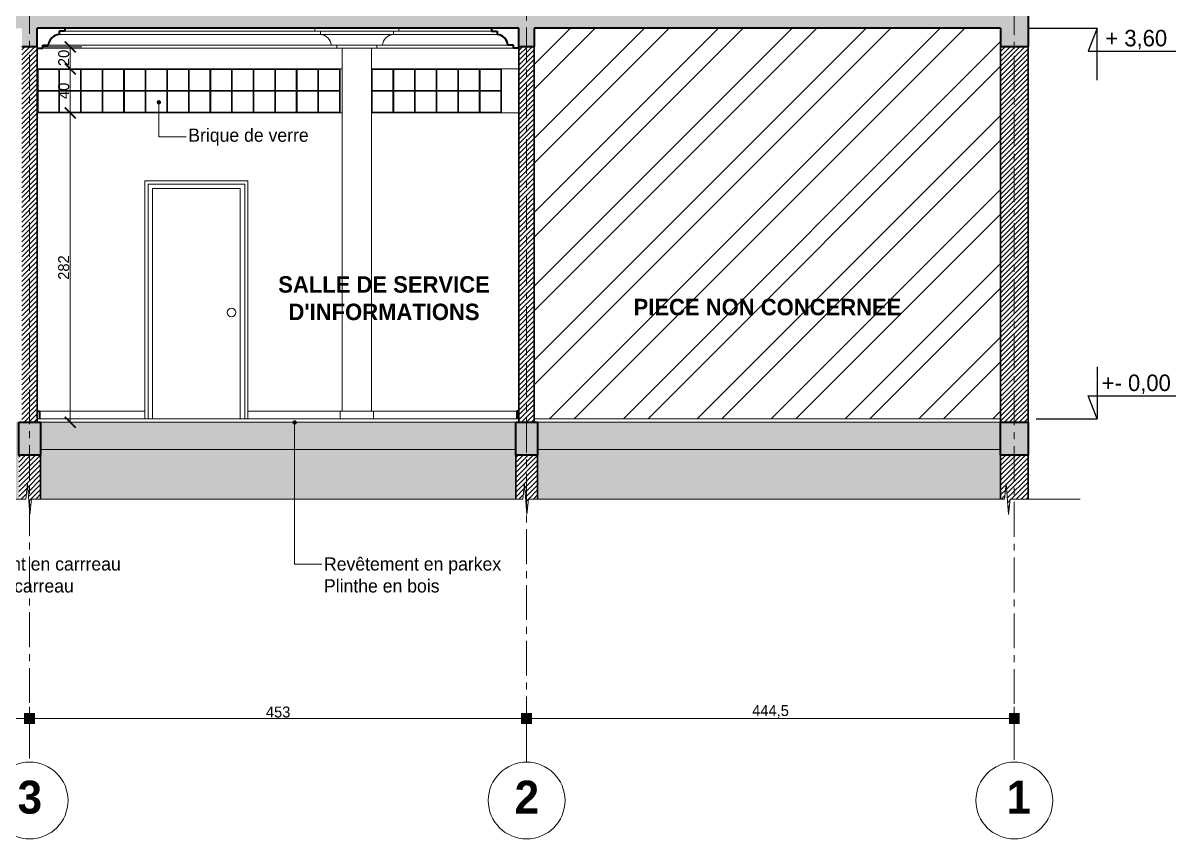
# Model space of a CAD drawing. Header units: centimetres. Extents: x -15293 to 11572, y -4790 to 2619.
# Drawn here: x 8109 to 9160, y -70 to 673 of the extents above; entities that cross this region are included whole.
import ezdxf
from ezdxf import colors
from ezdxf.entities.mleader import LeaderData, LeaderLine
from ezdxf.math import Vec2, Vec3

# ---------------------------------------------------------------- set-up
doc = ezdxf.new("R2010")
doc.units = ezdxf.units.CM
doc.linetypes.add('Axe', pattern=[1093.611073, 529.166651, -211.666656, 141.111112, -211.666656])
doc.linetypes.add('CENTER', pattern=[50.8, 31.75, -6.35, 6.35, -6.35])
doc.layers.get('0').update_dxf_attribs({"lineweight": 0})
for name, color, linetype, lineweight in [('Symbole de rupture', 6, 'Continuous', 0), ('TSJ_MENUISERIE', 150, 'Continuous', 15), ('TSJ_MUR', 1, 'Continuous', 30), ('TSJ_VUE', 5, 'Continuous', 13)]:
    doc.layers.add(name, color=color, linetype=linetype, lineweight=lineweight)
for name, color, linetype, lineweight, true_color in [('TSJ_AXE', 7, 'CENTER', 0, 0xb80000), ('TSJ_COUPE', 7, 'Continuous', 35, 0xff4747), ('TSJ_HACHURE', 7, 'Axe', 0, 0x969696)]:
    doc.layers.add(name, color=color, linetype=linetype, lineweight=lineweight, true_color=true_color)
doc.layers.add('TSJ_COTATION', color=144, linetype='Continuous')
doc.layers.add('TSJ_TEXTE', color=6, linetype='Continuous')
doc.styles.get("Standard").update_dxf_attribs({"font": 'GOTHIC.TTF'})
doc.dimstyles.new('Axe cotation', dxfattribs={"dimtxt": 10, "dimasz": 10, "dimexe": 10.625, "dimexo": 5, "dimtad": 1, "dimtxsty": 'Standard', "dimblk": 'BOXFILLED', "dimcen": 8, "dimadec": 0, "dimazin": 0, "dimtfac": 1, "dimtmove": 0, "dimatfit": 3, "dimldrblk": 'BOXFILLED', "dimfxl": 1, "dimlwd": 9, "dimlwe": 9, "dimarcsym": 0})
doc.dimstyles.new('ISO-25', dxfattribs={"dimtxt": 10, "dimasz": 10, "dimexe": 10.625, "dimexo": 5, "dimtad": 1, "dimtxsty": 'Standard', "dimblk": 'ARCHTICK', "dimcen": 8, "dimadec": 0, "dimazin": 0, "dimtfac": 1, "dimtmove": 0, "dimatfit": 3, "dimldrblk": 'ARCHTICK', "dimfxl": 25, "dimfxlon": 1, "dimlwd": 9, "dimlwe": 9, "dimarcsym": 0})

# ---------------------------------------------------------------- blocks, each defined once
blk = doc.blocks.new('Marque de rupture')
at = {"layer": 'Symbole de rupture', "lineweight": 20}
for p, q in [((0, -3.6), (0, 20.4)), ((0, -3.6), (-14.1, -5.1)), ((14.1, -7.1), (-14.1, -5.1)), ((0, -8.6), (14.1, -7.1)), ((0, -8.6), (0, -32.6))]:
    blk.add_line(p, q, dxfattribs=at)
blk = doc.blocks.new('_ArchTick')
at = {"color": 0, "linetype": 'ByBlock', "const_width": 0.15}
blk.add_lwpolyline([(-0.5, -0.5), (0.5, 0.5)], dxfattribs=at)
blk = doc.blocks.new('*D173')
at = {"layer": 'Defpoints', "color": 0, "transparency": 16777216}
for p in [(8122.4, 651.4), (8122.4, 631.4), (8152.4, 631.4)]:
    blk.add_point(p, dxfattribs=at)
at = {"layer": 'TSJ_COTATION', "color": 0, "lineweight": 9, "transparency": 16777216}
for p, q in [((8127.4, 651.4), (8163, 651.4)), ((8152.4, 651.4), (8152.4, 631.4)), ((8127.4, 631.4), (8163, 631.4))]:
    blk.add_line(p, q, dxfattribs=at)
at = {"layer": 'TSJ_COTATION', "color": 0, "lineweight": 9, "transparency": 16777216, "xscale": 10, "yscale": 10, "zscale": 10}
for p, rotation in [((8152.4, 651.4), 90), ((8152.4, 631.4), 270)]:
    blk.add_blockref('_ArchTick', p, dxfattribs=dict(at, rotation=rotation))
at = {"layer": 'TSJ_COTATION', "color": 0, "transparency": 16777216, "insert": (8146.5, 641.4), "char_height": 10, "attachment_point": 5, "rotation": 90}
blk.add_mtext('20', dxfattribs=at)
blk = doc.blocks.new('*D174')
at = {"layer": 'Defpoints', "color": 0, "transparency": 16777216}
for p in [(8122.4, 631.4), (8122.4, 591.4), (8152.4, 591.4)]:
    blk.add_point(p, dxfattribs=at)
at = {"layer": 'TSJ_COTATION', "color": 0, "lineweight": 9, "transparency": 16777216}
for p, q in [((8127.4, 631.4), (8163, 631.4)), ((8152.4, 631.4), (8152.4, 591.4)), ((8127.4, 591.4), (8163, 591.4))]:
    blk.add_line(p, q, dxfattribs=at)
at = {"layer": 'TSJ_COTATION', "color": 0, "lineweight": 9, "transparency": 16777216, "xscale": 10, "yscale": 10, "zscale": 10}
for p, rotation in [((8152.4, 631.4), 90), ((8152.4, 591.4), 270)]:
    blk.add_blockref('_ArchTick', p, dxfattribs=dict(at, rotation=rotation))
at = {"layer": 'TSJ_COTATION', "color": 0, "transparency": 16777216, "insert": (8146.5, 611.4), "char_height": 10, "attachment_point": 5, "rotation": 90}
blk.add_mtext('40', dxfattribs=at)
blk = doc.blocks.new('*D175')
at = {"layer": 'Defpoints', "color": 0, "transparency": 16777216}
for p in [(8122.4, 591.4), (8122.4, 309.4), (8152.4, 309.4)]:
    blk.add_point(p, dxfattribs=at)
at = {"layer": 'TSJ_COTATION', "color": 0, "lineweight": 9, "transparency": 16777216}
for p, q in [((8127.4, 591.4), (8163, 591.4)), ((8152.4, 591.4), (8152.4, 309.4)), ((8127.4, 309.4), (8163, 309.4))]:
    blk.add_line(p, q, dxfattribs=at)
at = {"layer": 'TSJ_COTATION', "color": 0, "lineweight": 9, "transparency": 16777216, "xscale": 10, "yscale": 10, "zscale": 10}
for p, rotation in [((8152.4, 591.4), 90), ((8152.4, 309.4), 270)]:
    blk.add_blockref('_ArchTick', p, dxfattribs=dict(at, rotation=rotation))
at = {"layer": 'TSJ_COTATION', "color": 0, "transparency": 16777216, "insert": (8146.5, 450.4), "char_height": 10, "attachment_point": 5, "rotation": 90}
blk.add_mtext('282', dxfattribs=at)
blk = doc.blocks.new('_Dot')
at = {"color": 0, "linetype": 'ByBlock', "lineweight": -2}
blk.add_line((-0.5, 0), (-1, 0), dxfattribs=at)
at = {"color": 0, "linetype": 'ByBlock', "const_width": 0.5}
blk.add_lwpolyline([(-0.25, 0, 1), (0.25, 0, 1)], format="xyb", close=True, dxfattribs=at)
blk = doc.blocks.new('_BoxFilled')
at = {"color": 0, "linetype": 'ByBlock', "lineweight": -2}
blk.add_line((-0.5, 0), (-1, 0), dxfattribs=at)
at = {"color": 0, "linetype": 'ByBlock'}
blk.add_solid([(-0.5, 0.5), (0.5, 0.5), (-0.5, -0.5), (0.5, -0.5)], dxfattribs=at)
blk = doc.blocks.new('*D397')
at = {"layer": 'Defpoints', "color": 0, "linetype": 'ByBlock', "transparency": 16777216}
for p in [(8568.4, 39.4), (8568.4, -0.3), (9012.9, -0.3)]:
    blk.add_point(p, dxfattribs=at)
at = {"layer": 'TSJ_AXE', "color": 0, "linetype": 'ByBlock', "lineweight": 9, "transparency": 16777216}
for p, q in [((8568.4, 4.7), (8568.4, 50.1)), ((9012.9, 4.7), (9012.9, 50.1)), ((9002.9, 39.4), (8578.4, 39.4))]:
    blk.add_line(p, q, dxfattribs=at)
at = {"layer": 'TSJ_AXE', "color": 0, "linetype": 'ByBlock', "lineweight": 9, "transparency": 16777216, "xscale": 10, "yscale": 10, "zscale": 10, "rotation": 180}
blk.add_blockref('_BoxFilled', (8568.4, 39.4), dxfattribs=at)
at = {"layer": 'TSJ_AXE', "color": 0, "linetype": 'ByBlock', "lineweight": 9, "transparency": 16777216, "xscale": 10, "yscale": 10, "zscale": 10}
blk.add_blockref('_BoxFilled', (9012.9, 39.4), dxfattribs=at)
at = {"layer": 'TSJ_AXE', "color": 0, "linetype": 'ByBlock', "transparency": 16777216, "insert": (8790.7, 45.8), "char_height": 10, "attachment_point": 5}
blk.add_mtext('444,5', dxfattribs=at)
blk = doc.blocks.new('*D398')
at = {"layer": 'Defpoints', "color": 0, "linetype": 'ByBlock', "transparency": 16777216}
for p in [(8115.4, 39.4), (8115.4, -0.3), (8568.4, -0.3)]:
    blk.add_point(p, dxfattribs=at)
at = {"layer": 'TSJ_AXE', "color": 0, "linetype": 'ByBlock', "lineweight": 9, "transparency": 16777216}
for p, q in [((8115.4, 4.7), (8115.4, 50.1)), ((8568.4, 4.7), (8568.4, 50.1)), ((8558.4, 39.4), (8125.4, 39.4))]:
    blk.add_line(p, q, dxfattribs=at)
at = {"layer": 'TSJ_AXE', "color": 0, "linetype": 'ByBlock', "lineweight": 9, "transparency": 16777216, "xscale": 10, "yscale": 10, "zscale": 10, "rotation": 180}
blk.add_blockref('_BoxFilled', (8115.4, 39.4), dxfattribs=at)
at = {"layer": 'TSJ_AXE', "color": 0, "linetype": 'ByBlock', "lineweight": 9, "transparency": 16777216, "xscale": 10, "yscale": 10, "zscale": 10}
blk.add_blockref('_BoxFilled', (8568.4, 39.4), dxfattribs=at)
at = {"layer": 'TSJ_AXE', "color": 0, "linetype": 'ByBlock', "transparency": 16777216, "insert": (8341.9, 45.3), "char_height": 10, "attachment_point": 5}
blk.add_mtext('453', dxfattribs=at)
blk = doc.blocks.new('*D399')
at = {"layer": 'Defpoints', "color": 0, "linetype": 'ByBlock', "transparency": 16777216}
for p in [(7818.4, 39.4), (7818.4, -0.3), (8115.4, -0.3)]:
    blk.add_point(p, dxfattribs=at)
at = {"layer": 'TSJ_AXE', "color": 0, "linetype": 'ByBlock', "lineweight": 9, "transparency": 16777216}
for p, q in [((7818.4, 4.7), (7818.4, 50.1)), ((8115.4, 4.7), (8115.4, 50.1)), ((8105.4, 39.4), (7828.4, 39.4))]:
    blk.add_line(p, q, dxfattribs=at)
at = {"layer": 'TSJ_AXE', "color": 0, "linetype": 'ByBlock', "lineweight": 9, "transparency": 16777216, "xscale": 10, "yscale": 10, "zscale": 10, "rotation": 180}
blk.add_blockref('_BoxFilled', (7818.4, 39.4), dxfattribs=at)
at = {"layer": 'TSJ_AXE', "color": 0, "linetype": 'ByBlock', "lineweight": 9, "transparency": 16777216, "xscale": 10, "yscale": 10, "zscale": 10}
blk.add_blockref('_BoxFilled', (8115.4, 39.4), dxfattribs=at)
at = {"layer": 'TSJ_AXE', "color": 0, "linetype": 'ByBlock', "transparency": 16777216, "insert": (7966.9, 45.3), "char_height": 10, "attachment_point": 5}
blk.add_mtext('297', dxfattribs=at)

msp = doc.modelspace()

# ---------------------------------------------------------------- hatches: boundary and pattern name
at = {"layer": 'TSJ_HACHURE', "lineweight": 0, "true_color": 0xc7c8ca}
h = msp.add_hatch(dxfattribs=at)
h.set_pattern_fill('ANSI31', color=9)
h.set_pattern_definition([(45, (396.635, 0), (-2.245064, 2.245064), [])])
h.paths.add_polyline_path([(8115.403, 279.441), (8105.403, 279.441), (8105.403, 239.441), (8111.971, 239.441), (8113.471, 253.583), (8115.403, 226.26)])
h.paths.add_polyline_path([(8125.403, 279.441), (8115.403, 279.441), (8115.403, 226.26), (8115.471, 225.3), (8116.971, 239.441), (8125.403, 239.441)])
h.paths.add_polyline_path([(8568.403, 279.441), (8558.403, 279.441), (8558.403, 239.441), (8564.971, 239.441), (8566.471, 253.583), (8568.403, 226.26)])
h.paths.add_polyline_path([(8578.403, 279.441), (8568.403, 279.441), (8568.403, 226.26), (8568.471, 225.3), (8569.971, 239.441), (8578.403, 239.441)])
h.paths.add_polyline_path([(9012.903, 279.441), (9000.403, 279.441), (9000.403, 239.441), (9003.971, 239.441), (9005.471, 253.583), (9007.471, 225.3), (9008.971, 239.441), (9012.903, 239.441)])
h.paths.add_polyline_path([(9025.403, 279.441), (9012.903, 279.441), (9012.903, 239.441), (9025.403, 239.441)])
h.paths.add_polyline_path([(6653.403, 279.441), (6642.903, 279.441), (6642.903, 239.441), (6653.403, 239.441)])
h.paths.add_polyline_path([(6795.403, 279.441), (6785.403, 279.441), (6785.403, 239.441), (6791.971, 239.441), (6793.471, 253.583), (6795.403, 226.26)])
h.paths.add_polyline_path([(6805.403, 279.441), (6795.403, 279.441), (6795.403, 226.26), (6795.471, 225.3), (6796.971, 239.441), (6805.403, 239.441)])
h.paths.add_polyline_path([(7248.403, 279.441), (7238.403, 279.441), (7238.403, 239.441), (7244.971, 239.441), (7246.471, 253.583), (7248.403, 226.26)])
h.paths.add_polyline_path([(7258.403, 279.441), (7248.403, 279.441), (7248.403, 226.26), (7248.471, 225.3), (7249.971, 239.441), (7258.403, 239.441)])
h.paths.add_polyline_path([(7536.403, 279.441), (7526.403, 279.441), (7526.403, 239.441), (7532.971, 239.441), (7534.471, 253.583), (7536.403, 226.26)])
h.paths.add_polyline_path([(7546.403, 279.441), (7536.403, 279.441), (7536.403, 226.26), (7536.471, 225.3), (7537.971, 239.441), (7546.403, 239.441)])
h.paths.add_polyline_path([(7818.403, 279.441), (7808.403, 279.441), (7808.403, 239.441), (7814.971, 239.441), (7816.471, 253.583), (7818.403, 226.26)])
h.paths.add_polyline_path([(7828.403, 279.441), (7818.403, 279.441), (7818.403, 226.26), (7818.471, 225.3), (7819.971, 239.441), (7828.403, 239.441)])
h.paths.add_polyline_path([(9025.403, 1043.441), (9013.403, 1043.441), (9013.403, 1028.441), (9025.403, 1028.441)])
h.paths.add_polyline_path([(9025.403, 1100.441), (9013.403, 1100.441), (9013.403, 1075.441), (9025.403, 1075.441)])
h.paths.add_polyline_path([(9025.403, 773.441), (9013.403, 773.441), (9013.403, 683.441), (9025.403, 683.441)])
h.paths.add_polyline_path([(9025.403, 651.441), (9013.403, 651.441), (9013.403, 309.441), (9025.403, 309.441)])
h.paths.add_polyline_path([(7543.403, 1043.441), (7529.403, 1043.441), (7529.403, 683.441), (7543.403, 683.441)])
h.paths.add_polyline_path([(7255.403, 651.441), (7241.403, 651.441), (7241.403, 309.441), (7254.403, 309.441), (7255.403, 309.441)])
h.paths.add_polyline_path([(6802.403, 651.441), (6788.403, 651.441), (6788.403, 309.441), (6801.403, 309.441), (6802.403, 309.441)])
h.paths.add_polyline_path([(7825.403, 651.441), (7811.403, 651.441), (7811.403, 619.441), (7825.403, 619.441)])
h.paths.add_polyline_path([(7825.403, 604.441), (7811.403, 604.441), (7811.403, 309.441), (7825.403, 309.441)])
h.paths.add_polyline_path([(7543.403, 604.441), (7529.403, 604.441), (7529.403, 309.441), (7543.403, 309.441)])
h.paths.add_polyline_path([(7543.403, 651.441), (7529.403, 651.441), (7529.403, 619.441), (7543.403, 619.441)])
h.paths.add_polyline_path([(8575.403, 651.441), (8561.403, 651.441), (8561.403, 309.441), (8574.403, 309.441), (8575.403, 309.441)])
h.paths.add_polyline_path([(7825.403, 1043.441), (7811.403, 1043.441), (7811.403, 683.441), (7825.403, 683.441)])
h.paths.add_polyline_path([(9013.403, 651.441), (9000.403, 651.441), (9000.403, 309.441), (9013.403, 309.441)])
h.paths.add_polyline_path([(8122.403, 651.441), (8108.403, 651.441), (8108.403, 309.441), (8121.403, 309.441), (8122.403, 309.441)])
h.paths.add_polyline_path([(6650.403, 1043.441), (6642.903, 1043.441), (6642.903, 1042.941), (6642.903, 899.941), (6642.903, 875.941), (6628.762, 874.441), (6650.403, 872.911)])
h.paths.add_polyline_path([(6650.403, 871.737), (6642.903, 870.941), (6642.903, 846.941), (6642.903, 683.441), (6650.403, 683.441)])
h.paths.add_polyline_path([(6650.403, 651.441), (6642.903, 651.441), (6642.903, 309.441), (6649.403, 309.441), (6650.403, 309.441)])
h.paths.add_polyline_path([(6650.403, 1101.243), (6642.903, 1101.243), (6642.903, 1095.941), (6642.903, 1075.441), (6650.403, 1075.441)])
h.paths.add_polyline_path([(9013.403, 1100.441), (9009.836, 1100.441), (9008.336, 1114.583), (9006.336, 1086.3), (9004.836, 1100.441), (9000.403, 1100.441), (9000.403, 1075.441), (9013.403, 1075.441)])
h.paths.add_polyline_path([(8122.403, 1100.441), (8117.836, 1100.441), (8116.336, 1114.583), (8114.336, 1086.3), (8112.836, 1100.441), (8108.403, 1100.441), (8108.403, 1075.441), (8122.403, 1075.441)])
h.paths.add_polyline_path([(7825.403, 1100.441), (7820.836, 1100.441), (7819.336, 1114.583), (7817.336, 1086.3), (7815.836, 1100.441), (7811.403, 1100.441), (7811.403, 1075.441), (7825.403, 1075.441)])
h.paths.add_polyline_path([(7543.403, 1100.441), (7538.836, 1100.441), (7537.336, 1114.583), (7535.336, 1086.3), (7533.836, 1100.441), (7529.403, 1100.441), (7529.403, 1075.441), (7543.403, 1075.441)])
h.paths.add_polyline_path([(9013.403, 1043.441), (9000.403, 1043.441), (9000.403, 1028.441), (9013.403, 1028.441)])
h.paths.add_polyline_path([(8122.403, 1043.441), (8108.403, 1043.441), (8108.403, 683.441), (8122.403, 683.441), (8122.403, 773.441)])
h.paths.add_polyline_path([(8575.403, 1043.441), (8561.403, 1043.441), (8561.403, 683.441), (8575.403, 683.441)])
h.paths.add_polyline_path([(9013.403, 773.441), (9000.403, 773.441), (9000.403, 683.441), (9013.403, 683.441)])
at = {"layer": 'TSJ_HACHURE', "true_color": 0xc7c8ca}
h = msp.add_hatch(color=9, dxfattribs=at)
h.dxf.hatch_style = 1
h.paths.add_polyline_path([(7536.403, 309.441), (7526.403, 309.441), (7526.403, 279.441), (7536.403, 279.441)])
h.paths.add_polyline_path([(7546.403, 309.441), (7536.403, 309.441), (7536.403, 279.441), (7546.403, 279.441)])
h.paths.add_polyline_path([(7818.403, 309.441), (7808.403, 309.441), (7808.403, 279.441), (7818.403, 279.441)])
h.paths.add_polyline_path([(7828.403, 309.441), (7818.403, 309.441), (7818.403, 279.441), (7828.403, 279.441)])
h.paths.add_polyline_path([(8115.403, 309.441), (8105.403, 309.441), (8105.403, 279.441), (8115.403, 279.441)])
h.paths.add_polyline_path([(8125.403, 309.441), (8115.403, 309.441), (8115.403, 279.441), (8125.403, 279.441)])
h.paths.add_polyline_path([(8568.403, 309.441), (8558.403, 309.441), (8558.403, 279.441), (8568.403, 279.441)])
h.paths.add_polyline_path([(8578.403, 309.441), (8568.403, 309.441), (8568.403, 279.441), (8578.403, 279.441)])
h.paths.add_polyline_path([(9012.903, 309.441), (9000.403, 309.441), (9000.403, 279.441), (9012.903, 279.441)])
h.paths.add_polyline_path([(9025.403, 309.441), (9015.403, 309.441), (9012.903, 309.441), (9012.903, 279.441), (9025.403, 279.441)])
h.paths.add_polyline_path([(6653.403, 309.441), (6642.903, 309.441), (6642.903, 279.441), (6653.403, 279.441)])
h.paths.add_polyline_path([(6795.403, 309.441), (6785.403, 309.441), (6785.403, 279.441), (6795.403, 279.441)])
h.paths.add_polyline_path([(6805.403, 309.441), (6795.403, 309.441), (6795.403, 279.441), (6805.403, 279.441)])
h.paths.add_polyline_path([(7248.403, 309.441), (7238.403, 309.441), (7238.403, 279.441), (7248.403, 279.441)])
h.paths.add_polyline_path([(7258.403, 309.441), (7248.403, 309.441), (7248.403, 279.441), (7258.403, 279.441)])
h.paths.add_polyline_path([(9025.403, 683.441), (9013.403, 683.441), (9013.403, 651.441), (9025.403, 651.441)])
h.paths.add_polyline_path([(9033.403, 783.441), (9013.403, 783.441), (9013.403, 773.441), (9033.403, 773.441)])
h.paths.add_polyline_path([(9013.403, 783.441), (9000.403, 783.441), (9000.403, 773.441), (9013.403, 773.441)])
h.paths.add_polyline_path([(9033.403, 1018.441), (9025.403, 1018.441), (9025.403, 1028.441), (9013.403, 1028.441), (9013.403, 1008.441), (9033.403, 1008.441)])
h.paths.add_polyline_path([(9025.403, 1075.441), (9013.403, 1075.441), (9013.403, 1063.441), (9025.403, 1063.441)])
h.paths.add_polyline_path([(9025.403, 1063.441), (9013.403, 1063.441), (9013.403, 1043.441), (9025.403, 1043.441)])
h.paths.add_polyline_path([(7543.403, 683.441), (6642.903, 683.441), (6642.903, 651.441), (6650.403, 651.441), (6650.403, 668.441), (6788.403, 668.441), (6788.403, 651.441), (6802.403, 651.441), (6802.403, 668.441), (7241.403, 668.441), (7241.403, 651.441), (7255.403, 651.441), (7255.403, 668.441), (7529.403, 668.441), (7529.403, 651.441), (7543.403, 651.441)])
h.paths.add_polyline_path([(7825.403, 619.441), (7529.403, 619.441), (7529.403, 604.441), (7825.403, 604.441)])
h.paths.add_polyline_path([(9013.403, 683.441), (7811.403, 683.441), (7811.403, 651.441), (7825.403, 651.441), (7825.403, 668.441), (8108.403, 668.441), (8108.403, 651.441), (8122.403, 651.441), (8122.403, 668.441), (8561.403, 668.441), (8561.403, 651.441), (8575.403, 651.441), (8575.403, 668.441), (9000.403, 668.441), (9000.403, 651.441), (9013.403, 651.441)])
h.paths.add_polyline_path([(9013.403, 1075.441), (6642.903, 1075.441), (6642.903, 1069.441), (6657.045, 1068.441), (6642.903, 1066.941), (6642.903, 1043.441), (6650.403, 1043.441), (6650.403, 1063.441), (7529.403, 1063.441), (7529.403, 1043.441), (7543.403, 1043.441), (7543.403, 1063.441), (7811.403, 1063.441), (7811.403, 1043.441), (7825.403, 1043.441), (7825.403, 1063.441), (8108.403, 1063.441), (8108.403, 1043.441), (8122.403, 1043.441), (8122.403, 1063.441), (8561.403, 1063.441), (8561.403, 1043.441), (8575.403, 1043.441), (8575.403, 1063.441), (9000.403, 1063.441), (9000.403, 1043.441), (9013.403, 1043.441)])
h.paths.add_polyline_path([(9012.403, 958.441), (9000.403, 958.441), (9000.403, 948.441), (9004.403, 948.441), (9012.403, 948.441)])
h.paths.add_polyline_path([(9013.403, 1008.441), (9013.403, 1028.441), (9000.403, 1028.441), (9000.403, 1008.441)])
at = {"layer": 'TSJ_HACHURE', "lineweight": 0, "true_color": 0xc7c8ca}
h = msp.add_hatch(dxfattribs=at)
h.set_pattern_fill('ANSI32', color=9, scale=5)
h.set_pattern_definition([(45, (396.635, 0), (-33.67596, 33.67596), []), (45, (419.086, 0), (-33.67596, 33.67596), [])])
h.paths.add_polyline_path([(9000.403, 651.441), (9000.403, 668.441), (8575.403, 668.441), (8575.403, 651.441), (8575.403, 312.441), (9000.403, 312.441)])
h.paths.add_polyline_path([(7241.403, 651.441), (7241.403, 668.441), (6802.403, 668.441), (6802.403, 651.441), (6802.403, 312.441), (7241.403, 312.441)])
h.paths.add_polyline_path([(7529.403, 1043.441), (7529.403, 1063.441), (6650.403, 1063.441), (6650.403, 1043.441), (6650.403, 872.911), (6657.045, 872.441), (6650.403, 871.737), (6650.403, 683.441), (7529.403, 683.441)])
h.paths.add_polyline_path([(6968.525, 768.06), (7233.676, 768.06), (7233.676, 800.88), (6968.525, 800.88)], flags=24)
h.paths.add_polyline_path([(6874.066, 393.73), (7139.217, 393.73), (7139.217, 426.55), (6874.066, 426.55)], flags=24)
h.paths.add_polyline_path([(8663.093, 398.431), (8911.959, 398.431), (8911.959, 431.251), (8663.093, 431.251)], flags=24)
at = {"layer": 'TSJ_HACHURE'}
h = msp.add_hatch(dxfattribs=at)
h.set_pattern_fill('JIS_STN_2.5', color=256, scale=5)
h.set_pattern_definition([(45, (396.635, 0), (-8.838835, 8.838835), []), (45, (405.46, 0), (-8.838835, 8.838835), [6, -2.5])])
h.paths.add_polyline_path([(7808.403, 309.441), (7633.107, 309.441, -0.48580739), (7632.135, 308.206, -0.48580739), (7631.163, 309.441), (7546.403, 309.441), (7546.403, 284.441), (7808.403, 284.441)])
h.paths.add_polyline_path([(8105.403, 309.441), (7999.573, 309.441, -0.48580739), (7998.601, 308.206, -0.48580739), (7997.629, 309.441), (7828.403, 309.441), (7828.403, 284.441), (8105.403, 284.441)])
h.paths.add_polyline_path([(8558.403, 309.441), (8357.881, 309.441, -0.48580739), (8356.909, 308.206, -0.48580739), (8355.937, 309.441), (8125.403, 309.441), (8125.403, 284.441), (8558.403, 284.441)])
h.paths.add_polyline_path([(9000.403, 309.441), (8578.403, 309.441), (8578.403, 284.441), (9000.403, 284.441)])
h.paths.add_polyline_path([(7526.403, 309.441), (7377.811, 309.441, -0.48580739), (7376.839, 308.206, -0.48580739), (7375.867, 309.441), (7258.403, 309.441), (7258.403, 284.441), (7526.403, 284.441)])
h.paths.add_polyline_path([(7238.403, 309.441), (6805.403, 309.441), (6805.403, 284.441), (7238.403, 284.441)])
h.paths.add_polyline_path([(6785.403, 309.441), (6682.73, 309.441, -0.48580739), (6681.758, 308.206, -0.48580739), (6680.786, 309.441), (6653.403, 309.441), (6653.403, 284.441), (6785.403, 284.441)])
h.paths.add_polyline_path([(6894.409, 283.419), (7183.911, 283.419), (7183.911, 315.8), (6894.409, 315.8)], flags=9)
h = msp.add_hatch(dxfattribs=at)
h.set_pattern_fill('JIS_STN_1E', color=256, scale=15, angle=90)
h.set_pattern_definition([(135, (396.635, 0), (-10.606602, -10.606602), []), (135, (396.635, 10.575), (-10.606602, -10.606602), [15, -7.5])])
h.paths.add_polyline_path([(7238.403, 279.441), (7238.403, 284.441), (6805.403, 284.441), (6805.403, 279.441), (6805.403, 239.441), (6820.971, 239.441), (7220.971, 239.441), (7238.403, 239.441)])
h.paths.add_polyline_path([(7376.839, 284.441), (7258.403, 284.441), (7258.403, 279.441), (7258.403, 239.441), (7273.971, 239.441), (7376.839, 239.441)])
h.paths.add_polyline_path([(7526.403, 279.441), (7526.403, 284.441), (7376.839, 284.441), (7376.839, 239.441), (7508.971, 239.441), (7526.403, 239.441)])
h.paths.add_polyline_path([(7632.135, 284.441), (7546.403, 284.441), (7546.403, 279.441), (7546.403, 239.441), (7561.971, 239.441), (7632.135, 239.441)])
h.paths.add_polyline_path([(7808.403, 279.441), (7808.403, 284.441), (7632.135, 284.441), (7632.135, 239.441), (7790.971, 239.441), (7808.403, 239.441)])
h.paths.add_polyline_path([(7998.601, 284.441), (7828.403, 284.441), (7828.403, 279.441), (7828.403, 239.441), (7843.971, 239.441), (7998.601, 239.441)])
h.paths.add_polyline_path([(8105.403, 279.441), (8105.403, 284.441), (7998.601, 284.441), (7998.601, 239.441), (8087.971, 239.441), (8105.403, 239.441)])
h.paths.add_polyline_path([(8356.909, 284.441), (8125.403, 284.441), (8125.403, 279.441), (8125.403, 239.441), (8140.971, 239.441), (8356.909, 239.441)])
h.paths.add_polyline_path([(8558.403, 279.441), (8558.403, 284.441), (8356.909, 284.441), (8356.909, 239.441), (8540.971, 239.441), (8558.403, 239.441)])
h.paths.add_polyline_path([(9000.403, 279.441), (9000.403, 284.441), (8578.403, 284.441), (8578.403, 279.441), (8578.403, 239.441), (8593.971, 239.441), (8979.971, 239.441), (9000.403, 239.441)])
h.paths.add_polyline_path([(6681.758, 284.441), (6653.403, 284.441), (6653.403, 279.441), (6653.403, 239.441), (6681.758, 239.441)])
h.paths.add_polyline_path([(6785.403, 279.441), (6785.403, 284.441), (6681.758, 284.441), (6681.758, 239.441), (6682.903, 239.441), (6706.903, 239.441), (6708.403, 225.3), (6710.403, 253.583), (6711.903, 239.441), (6735.903, 239.441), (6767.971, 239.441), (6785.403, 239.441)])
h.paths.add_polyline_path([(6943.768, 240.346), (7134.47, 240.346), (7134.47, 272.727), (6943.768, 272.727)], flags=24)

# ---------------------------------------------------------------- linework, layer by layer
at = {"layer": 'Symbole de rupture', "lineweight": 0}
for p, q in [((8140.971, 239.441), (8540.971, 239.441)), ((8593.971, 239.441), (8979.971, 239.441)), ((9032.971, 239.441), (9072.971, 239.441))]:
    msp.add_line(p, q, dxfattribs=at)
at = {"layer": 'TSJ_AXE'}
for p, q in [((8115.403, 1101.402), (8115.403, -0.307)), ((9012.903, 1100.441), (9012.903, -0.311)), ((8568.403, 1075.441), (8568.403, -0.307)), ((9012.903, -0.307), (9012.903, -0.307))]:
    msp.add_line(p, q, dxfattribs=at)
at = {"layer": 'TSJ_AXE', "linetype": 'ByBlock'}
for centre in [(8115.403, -35.307), (8568.403, -35.307), (9012.903, -35.307)]:
    msp.add_circle(centre, 35, dxfattribs=at)
at = {"layer": 'TSJ_COTATION'}
for p, q in [((9025.403, 668.441), (9088.403, 668.441)), ((9032.766, 312.441), (9088.403, 312.441))]:
    msp.add_line(p, q, dxfattribs=at)
for points in [[(9088.403, 621.102), (9088.403, 668.441), (9080.202, 647.459), (9160.202, 647.459)], [(9088.403, 359.781), (9088.403, 312.441), (9080.202, 333.424), (9160.202, 333.424)]]:
    msp.add_lwpolyline(points, dxfattribs=at)
at = {"layer": 'TSJ_COUPE'}
for p, q in [((9025.403, 683.441), (9025.403, 651.441)), ((8561.403, 668.441), (8122.403, 668.441)), ((8122.403, 651.441), (8122.403, 668.441)), ((8147.403, 665.941), (8142.403, 665.941)), ((8142.403, 665.904), (8142.403, 662.904)), ((8147.403, 668.441), (8147.403, 665.941)), ((8536.403, 668.441), (8536.403, 665.941)), ((8536.403, 665.941), (8541.403, 665.941)), ((8541.403, 665.904), (8541.403, 662.904)), ((8561.403, 651.441), (8561.403, 668.441)), ((9000.403, 668.441), (8575.403, 668.441)), ((8575.403, 668.441), (8575.403, 651.441)), ((9000.403, 668.441), (9000.403, 651.441)), ((8127.403, 650.441), (8127.403, 652.941)), ((8127.403, 652.941), (8132.403, 652.941)), ((8556.403, 652.941), (8551.403, 652.941)), ((8556.403, 650.441), (8556.403, 652.941)), ((8122.403, 651.441), (8108.403, 651.441)), ((8122.403, 650.441), (8127.403, 650.441)), ((8561.403, 650.441), (8556.403, 650.441)), ((8575.403, 651.441), (8561.403, 651.441)), ((9025.403, 651.441), (9000.403, 651.441)), ((8122.403, 319.441), (8124.403, 319.441)), ((8124.403, 319.441), (8124.403, 312.441)), ((8561.403, 319.441), (8559.403, 319.441)), ((8559.403, 319.441), (8559.403, 312.441)), ((9000.403, 309.441), (9015.403, 309.441)), ((9000.403, 279.441), (9000.403, 309.441)), ((9015.403, 309.441), (9025.403, 309.441)), ((9025.403, 309.441), (9025.403, 279.441)), ((9025.403, 279.441), (9000.403, 279.441))]:
    msp.add_line(p, q, dxfattribs=at)
for points in [[(8105.403, 309.441), (8115.403, 309.441), (8125.403, 309.441), (8125.403, 279.441), (8105.403, 279.441)], [(8558.403, 309.441), (8568.403, 309.441), (8578.403, 309.441), (8578.403, 279.441), (8558.403, 279.441)]]:
    msp.add_lwpolyline(points, close=True, dxfattribs=at)
for centre, start, end in [((8143.204, 652.1), 94.237796, 175.545243), ((8540.603, 652.1), 4.454757, 85.762204)]:
    msp.add_arc(centre, 10.833, start, end, dxfattribs=at)
at = {"layer": 'TSJ_HACHURE', "color": 9, "lineweight": 0, "true_color": 0xc7c8ca}
for p, q in [((8122.403, 312.441), (8561.403, 312.441)), ((8125.403, 309.441), (8558.403, 309.441)), ((8575.403, 312.441), (9000.403, 312.441)), ((8578.403, 309.441), (9000.403, 309.441)), ((8125.403, 284.441), (8558.403, 284.441)), ((8578.403, 284.441), (9000.403, 284.441))]:
    msp.add_line(p, q, dxfattribs=at)
at = {"layer": 'TSJ_MENUISERIE', "lineweight": 9}
for points in [[(8220.403, 312.441), (8220.403, 529.441), (8314.403, 529.441), (8314.403, 312.441)], [(8223.403, 312.441), (8223.403, 526.441), (8311.403, 526.441), (8311.403, 312.441)], [(8227.403, 312.441), (8227.403, 522.441), (8307.403, 522.441), (8307.403, 312.441)], [(8314.403, 312.441), (8220.403, 312.441)]]:
    msp.add_lwpolyline(points, dxfattribs=at)
msp.add_circle((8299.403, 409.441), 4, dxfattribs=at)
at = {"layer": 'TSJ_MUR'}
for p, q in [((8122.403, 309.441), (8122.403, 651.441)), ((8561.403, 309.441), (8561.403, 651.441)), ((8575.403, 309.441), (8575.403, 651.441)), ((9000.403, 651.441), (9000.403, 309.441)), ((9025.403, 309.441), (9025.403, 651.441)), ((8125.403, 279.441), (8125.403, 239.441)), ((8558.403, 279.441), (8558.403, 239.441)), ((8578.403, 279.441), (8578.403, 239.441)), ((9000.403, 279.441), (9000.403, 239.441)), ((9025.403, 279.441), (9025.403, 239.441))]:
    msp.add_line(p, q, dxfattribs=at)
at = {"layer": 'TSJ_VUE'}
for p, q in [((8142.403, 662.904), (8541.403, 662.904)), ((8147.403, 665.941), (8536.403, 665.941)), ((8375.403, 668.441), (8375.403, 665.941)), ((8375.403, 665.941), (8380.403, 665.941)), ((8380.403, 665.904), (8380.403, 662.904)), ((8451.903, 665.941), (8446.903, 665.941)), ((8446.903, 665.904), (8446.903, 662.904)), ((8451.903, 668.441), (8451.903, 665.941)), ((8132.403, 652.941), (8551.403, 652.941)), ((8395.403, 652.941), (8390.403, 652.941)), ((8395.403, 650.441), (8395.403, 652.941)), ((8431.903, 650.441), (8431.903, 652.941)), ((8431.903, 652.941), (8436.903, 652.941)), ((8127.403, 650.441), (8556.403, 650.441)), ((8400.403, 650.441), (8395.403, 650.441)), ((8400.403, 319.441), (8400.403, 650.441)), ((8426.903, 319.441), (8426.903, 650.441)), ((8426.903, 650.441), (8431.903, 650.441)), ((8400.403, 631.441), (8122.403, 631.441)), ((8398.453, 631.441), (8398.453, 591.441)), ((8561.403, 631.441), (8426.903, 631.441)), ((8545.593, 631.441), (8545.593, 591.441)), ((8400.403, 591.441), (8122.403, 591.441)), ((8561.403, 591.441), (8426.903, 591.441)), ((8122.403, 319.441), (8220.403, 319.441)), ((8314.403, 319.441), (8559.403, 319.441)), ((8398.403, 312.441), (8398.403, 319.441)), ((8428.903, 312.441), (8428.903, 319.441))]:
    msp.add_line(p, q, dxfattribs=at)
for points in [[(8123.073, 630.771), (8142.073, 630.771), (8142.073, 611.771), (8123.073, 611.771)], [(8142.743, 630.771), (8161.743, 630.771), (8161.743, 611.771), (8142.743, 611.771)], [(8162.413, 630.771), (8181.413, 630.771), (8181.413, 611.771), (8162.413, 611.771)], [(8182.083, 630.771), (8201.083, 630.771), (8201.083, 611.771), (8182.083, 611.771)], [(8201.753, 630.771), (8220.753, 630.771), (8220.753, 611.771), (8201.753, 611.771)], [(8221.423, 630.771), (8240.423, 630.771), (8240.423, 611.771), (8221.423, 611.771)], [(8241.093, 630.771), (8260.093, 630.771), (8260.093, 611.771), (8241.093, 611.771)], [(8260.763, 630.771), (8279.763, 630.771), (8279.763, 611.771), (8260.763, 611.771)], [(8280.433, 630.771), (8299.433, 630.771), (8299.433, 611.771), (8280.433, 611.771)], [(8300.103, 630.771), (8319.103, 630.771), (8319.103, 611.771), (8300.103, 611.771)], [(8319.773, 630.771), (8338.773, 630.771), (8338.773, 611.771), (8319.773, 611.771)], [(8339.443, 630.771), (8358.443, 630.771), (8358.443, 611.771), (8339.443, 611.771)], [(8359.113, 630.771), (8378.113, 630.771), (8378.113, 611.771), (8359.113, 611.771)], [(8378.783, 630.771), (8397.783, 630.771), (8397.783, 611.771), (8378.783, 611.771)], [(8427.573, 630.771), (8446.573, 630.771), (8446.573, 611.771), (8427.573, 611.771)], [(8447.243, 630.771), (8466.243, 630.771), (8466.243, 611.771), (8447.243, 611.771)], [(8466.913, 630.771), (8485.913, 630.771), (8485.913, 611.771), (8466.913, 611.771)], [(8486.583, 630.771), (8505.583, 630.771), (8505.583, 611.771), (8486.583, 611.771)], [(8506.253, 630.771), (8525.253, 630.771), (8525.253, 611.771), (8506.253, 611.771)], [(8525.923, 630.771), (8544.923, 630.771), (8544.923, 611.771), (8525.923, 611.771)], [(8123.073, 592.111), (8142.073, 592.111), (8142.073, 611.111), (8123.073, 611.111)], [(8142.743, 592.111), (8161.743, 592.111), (8161.743, 611.111), (8142.743, 611.111)], [(8162.413, 592.111), (8181.413, 592.111), (8181.413, 611.111), (8162.413, 611.111)], [(8182.083, 592.111), (8201.083, 592.111), (8201.083, 611.111), (8182.083, 611.111)], [(8201.753, 592.111), (8220.753, 592.111), (8220.753, 611.111), (8201.753, 611.111)], [(8221.423, 592.111), (8240.423, 592.111), (8240.423, 611.111), (8221.423, 611.111)], [(8241.093, 592.111), (8260.093, 592.111), (8260.093, 611.111), (8241.093, 611.111)], [(8260.763, 592.111), (8279.763, 592.111), (8279.763, 611.111), (8260.763, 611.111)], [(8280.433, 592.111), (8299.433, 592.111), (8299.433, 611.111), (8280.433, 611.111)], [(8300.103, 592.111), (8319.103, 592.111), (8319.103, 611.111), (8300.103, 611.111)], [(8319.773, 592.111), (8338.773, 592.111), (8338.773, 611.111), (8319.773, 611.111)], [(8339.443, 592.111), (8358.443, 592.111), (8358.443, 611.111), (8339.443, 611.111)], [(8359.113, 592.111), (8378.113, 592.111), (8378.113, 611.111), (8359.113, 611.111)], [(8378.783, 592.111), (8397.783, 592.111), (8397.783, 611.111), (8378.783, 611.111)], [(8427.573, 592.111), (8446.573, 592.111), (8446.573, 611.111), (8427.573, 611.111)], [(8447.243, 592.111), (8466.243, 592.111), (8466.243, 611.111), (8447.243, 611.111)], [(8466.913, 592.111), (8485.913, 592.111), (8485.913, 611.111), (8466.913, 611.111)], [(8486.583, 592.111), (8505.583, 592.111), (8505.583, 611.111), (8486.583, 611.111)], [(8506.253, 592.111), (8525.253, 592.111), (8525.253, 611.111), (8506.253, 611.111)], [(8525.923, 592.111), (8544.923, 592.111), (8544.923, 611.111), (8525.923, 611.111)]]:
    msp.add_lwpolyline(points, close=True, dxfattribs=at)
for centre, start, end in [((8379.603, 652.1), 4.454757, 85.762204), ((8447.704, 652.1), 94.237796, 175.545243)]:
    msp.add_arc(centre, 10.833, start, end, dxfattribs=at)

# ---------------------------------------------------------------- block references
at = {"xscale": -1, "rotation": 90}
for p in [(8108.403, 239.441), (8561.403, 239.441), (9000.403, 239.441)]:
    msp.add_blockref('Marque de rupture', p, dxfattribs=at)

# ---------------------------------------------------------------- texts
at = {"layer": 'TSJ_AXE', "char_height": 30, "attachment_point": 1}
for s, insert in [('{\\fCentury Gothic|b1|i0|c0|p34;3}', (8104.453, -17.201)), ('{\\fCentury Gothic|b1|i0|c0|p34;2}', (8557.453, -17.201)), ('{\\fCentury Gothic|b1|i0|c0|p34;1}', (9005.766, -17.201))]:
    msp.add_mtext_dynamic_manual_height_columns(s, width=43.00473, gutter_width=12.5, heights=[0], dxfattribs=dict(at, insert=insert))
at = {"layer": 'TSJ_COTATION', "char_height": 15, "attachment_point": 5}
for s, insert in [('\\pi-45,l60,t60;+ 3,60', (9116.522, 658.07)), ('\\pi-45,l60,t60;+- 0,00', (9116.522, 343.949))]:
    msp.add_mtext_dynamic_manual_height_columns(s, width=111.60365, gutter_width=12.5, heights=[0], dxfattribs=dict(at, insert=insert))
at = {"layer": 'TSJ_TEXTE', "char_height": 15, "attachment_point": 5}
for s, width, heights, insert in [("{\\fCentury Gothic|b1|i0|c0|p34;SALLE DE SERVICE^JD'INFORMATIONS}", 1029.78165, [180.016], (8438.407, 422.386)), ('{\\fCentury Gothic|b1|i0|c0|p34;PIECE NON CONCERNEE}', 357.33725, [2.167], (8787.903, 414.28))]:
    msp.add_mtext_dynamic_manual_height_columns(s, width=width, gutter_width=12.5, heights=heights, dxfattribs=dict(at, insert=insert))

# ---------------------------------------------------------------- dimensions: what is measured, and where the dimension line sits
at = {"layer": 'TSJ_AXE', "linetype": 'ByBlock'}
for base, p1, p2, picture, middle in [((7818.403, 39.445), (8115.403, -0.307), (7818.403, -0.307), '*D399', (7966.903, 45.322)), ((8115.403, 39.445), (8568.403, -0.307), (8115.403, -0.307), '*D398', (8341.903, 45.322)), ((8568.403, 39.445), (9012.903, -0.311), (8568.403, -0.307), '*D397', (8790.653, 45.781))]:
    dim = msp.add_linear_dim(base=base, p1=p1, p2=p2, dimstyle='Axe cotation', dxfattribs=at)
    dim.commit()
    dim.dimension.update_dxf_attribs({"geometry": picture, "text_midpoint": middle})
at = {"layer": 'TSJ_COTATION'}
for base, p1, p2, picture, middle in [((8152.403, 631.441), (8122.403, 651.441), (8122.403, 631.441), '*D173', (8146.527, 641.441)), ((8152.403, 591.441), (8122.403, 631.441), (8122.403, 591.441), '*D174', (8146.527, 611.441)), ((8152.403, 309.441), (8122.403, 591.441), (8122.403, 309.441), '*D175', (8146.527, 450.441))]:
    dim = msp.add_linear_dim(base=base, p1=p1, p2=p2, angle=90, dimstyle='ISO-25', dxfattribs=at)
    dim.commit()
    dim.dimension.update_dxf_attribs({"geometry": picture, "text_midpoint": middle})

# ---------------------------------------------------------------- leaders
ml = msp.add_multileader_mtext('Standard', dxfattribs=at)
ml.set_content('Revêtement en parkex\\PPlinthe en bois', color=256)
ml.set_leader_properties(lineweight=0)
ml.set_arrow_properties(name='DOT')
ml.build(insert=Vec2(0, 0))
ctx = ml.context
ctx.base_point, ctx.char_height, ctx.plane_origin = Vec3(8750.103, 728.561), 12, Vec3(8725.303, 683.206)
notes = []
notes.append((ctx, [(0, (1, 1, 0), (8725.303, 728.561), (1, 0), 24.799, [(0, [(8725.303, 683.206)], 0, [])])]))
ctx.mtext.insert, ctx.mtext.flow_direction = Vec3(8752.103, 734.676), 5
ml = msp.add_multileader_mtext('Standard', dxfattribs=at)
ml.set_content('Brique de verre', color=256)
ml.set_leader_properties(lineweight=0)
ml.set_arrow_properties(name='DOT')
ml.build(insert=Vec2(0, 0))
ctx = ml.context
ctx.base_point, ctx.char_height, ctx.plane_origin = Vec3(8258.005, 569.396), 12, Vec3(8233.206, 600.945)
notes.append((ctx, [(0, (1, 1, 0), (8233.206, 569.396), (1, 0), 24.799, [(0, [(8233.206, 600.945)], 0, [])])]))
ctx.mtext.insert, ctx.mtext.flow_direction = Vec3(8260.005, 577.019), 5
ml = msp.add_multileader_mtext('Standard', dxfattribs=at)
ml.set_content('Revêtement en carrreau\\PPlinthe en carreau', color=256)
ml.set_leader_properties(lineweight=0)
ml.set_arrow_properties(name='DOT')
ml.build(insert=Vec2(0, 0))
ctx = ml.context
ctx.base_point, ctx.char_height, ctx.plane_origin = Vec3(8023.4, 180.175), 12, Vec3(7998.601, 309.206)
notes.append((ctx, [(0, (1, 1, 0), (7998.601, 180.175), (1, 0), 24.799, [(0, [(7998.601, 309.206)], 0, [])])]))
ctx.mtext.insert, ctx.mtext.flow_direction = Vec3(8025.4, 186.289), 5
for ctx, leaders in notes:
    for number, flags, end, landing, length, lines in leaders:
        leader = LeaderData()
        leader.index, (leader.has_last_leader_line, leader.has_dogleg_vector, leader.attachment_direction) = number, flags
        leader.last_leader_point, leader.dogleg_vector, leader.dogleg_length = Vec3(end), Vec3(landing), length
        for number, points, colour, breaks in lines:
            line = LeaderLine()
            line.index, line.vertices, line.color, line.breaks = number, Vec3.list(points), colors.encode_raw_color(colour), breaks
            leader.lines.append(line)
        ctx.leaders.append(leader)

# ---------------------------------------------------------------- next in the draw order: leaders
ml = msp.add_multileader_mtext('Standard', dxfattribs=at)
ml.set_content('Revêtement en parkex\\PPlinthe en bois', color=256)
ml.set_leader_properties(lineweight=0)
ml.set_arrow_properties(name='DOT')
ml.build(insert=Vec2(0, 0))
ctx = ml.context
ctx.base_point, ctx.char_height, ctx.plane_origin = Vec3(8345.103, 728.561), 12, Vec3(8320.303, 683.206)
notes = []
notes.append((ctx, [(0, (1, 1, 0), (8320.303, 728.561), (1, 0), 24.799, [(0, [(8320.303, 683.206)], 0, [])])]))
ctx.mtext.insert, ctx.mtext.flow_direction = Vec3(8347.103, 734.676), 5
ctx.mtext.has_bg_fill, ctx.mtext.bg_color, ctx.mtext.bg_scale_factor, ctx.mtext.bg_transparency, ctx.mtext.use_window_bg_color = 1, -1073741824, 1, 0, 1
ml = msp.add_multileader_mtext('Standard', dxfattribs=at)
ml.set_content('Revêtement en parkex\\PPlinthe en bois', color=256)
ml.set_leader_properties(lineweight=0)
ml.set_arrow_properties(name='DOT')
ml.build(insert=Vec2(0, 0))
ctx = ml.context
ctx.base_point, ctx.char_height, ctx.plane_origin = Vec3(8381.708, 180.175), 12, Vec3(8356.909, 309.206)
notes.append((ctx, [(0, (1, 1, 0), (8356.909, 180.175), (1, 0), 24.799, [(0, [(8356.909, 309.206)], 0, [])])]))
ctx.mtext.insert, ctx.mtext.flow_direction = Vec3(8383.708, 186.289), 5
ctx.mtext.has_bg_fill, ctx.mtext.bg_color, ctx.mtext.bg_scale_factor, ctx.mtext.bg_transparency, ctx.mtext.use_window_bg_color = 1, -1073741824, 1, 0, 1
for ctx, leaders in notes:
    for number, flags, end, landing, length, lines in leaders:
        leader = LeaderData()
        leader.index, (leader.has_last_leader_line, leader.has_dogleg_vector, leader.attachment_direction) = number, flags
        leader.last_leader_point, leader.dogleg_vector, leader.dogleg_length = Vec3(end), Vec3(landing), length
        for number, points, colour, breaks in lines:
            line = LeaderLine()
            line.index, line.vertices, line.color, line.breaks = number, Vec3.list(points), colors.encode_raw_color(colour), breaks
            leader.lines.append(line)
        ctx.leaders.append(leader)

doc.saveas('drawing.dxf')
